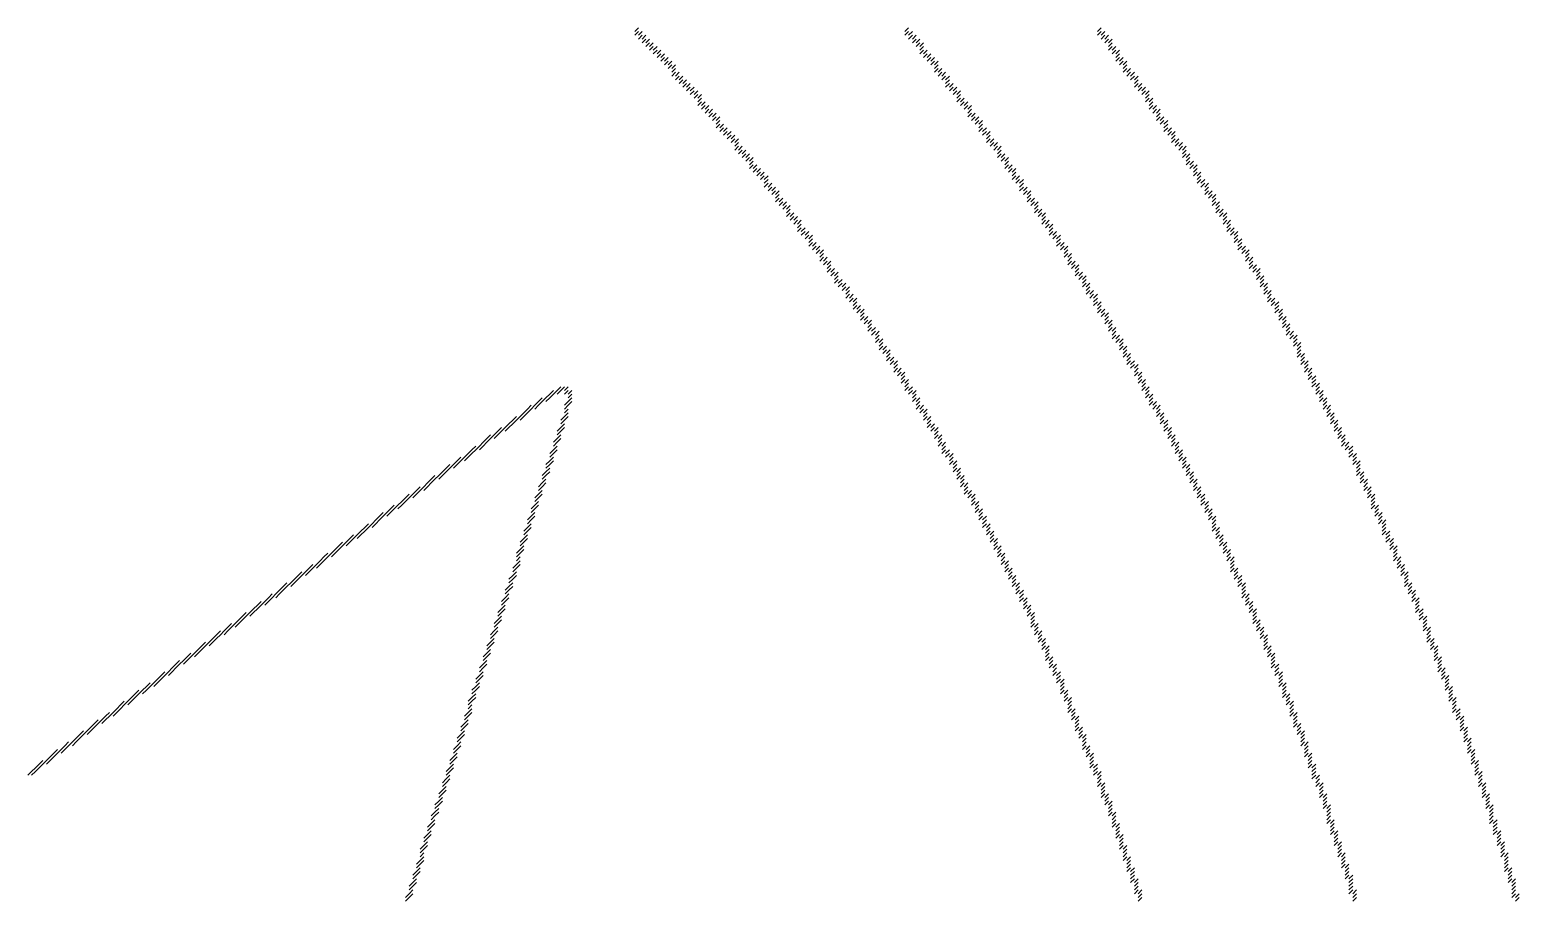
# Model space of a CAD drawing. Header units: metres. Extents: x 2 to 904, y 2 to 1040.
# Drawn here: x 466.5 to 869, y 557.5 to 792.5 of the extents above; entities that cross this region are included whole.
import ezdxf

# ---------------------------------------------------------------- set-up
doc = ezdxf.new("R2010")
doc.units = ezdxf.units.M

msp = doc.modelspace()

# ---------------------------------------------------------------- linework, layer by layer
for p, q in [((630, 792), (631, 793)), ((703, 792), (704, 793)), ((755, 792), (756, 793)), ((630, 791), (631, 792)), ((631, 791), (632, 792)), ((631, 790), (632, 791)), ((632, 790), (633, 791)), ((632, 789), (633, 790)), ((633, 789), (634, 790)), ((633, 788), (634, 789)), ((634, 788), (635, 789)), ((703, 791), (704, 792)), ((704, 791), (705, 792)), ((704, 790), (705, 791)), ((705, 790), (706, 791)), ((705, 789), (706, 790)), ((706, 789), (707, 790)), ((706, 788), (707, 789)), ((707, 788), (708, 789)), ((755, 791), (756, 792)), ((756, 791), (757, 792)), ((756, 790), (757, 791)), ((757, 790), (758, 791)), ((757, 789), (758, 790)), ((758, 789), (759, 790)), ((758, 788), (759, 789)), ((634, 787), (635, 788)), ((635, 787), (636, 788)), ((635, 786), (636, 787)), ((636, 786), (637, 787)), ((636, 785), (637, 786)), ((637, 785), (638, 786)), ((637, 784), (638, 785)), ((638, 784), (639, 785)), ((707, 787), (708, 788)), ((707, 786), (708, 787)), ((708, 786), (709, 787)), ((708, 785), (709, 786)), ((709, 785), (710, 786)), ((709, 784), (710, 785)), ((710, 784), (711, 785)), ((758, 787), (759, 788)), ((759, 787), (760, 788)), ((759, 786), (760, 787)), ((760, 786), (761, 787)), ((760, 785), (761, 786)), ((760, 784), (761, 785)), ((761, 784), (762, 785)), ((638, 783), (639, 784)), ((639, 783), (640, 784)), ((639, 782), (640, 783)), ((640, 782), (641, 783)), ((640, 781), (641, 782)), ((640, 780), (641, 781)), ((641, 780), (642, 781)), ((710, 783), (711, 784)), ((711, 783), (712, 784)), ((711, 782), (712, 783)), ((711, 781), (712, 782)), ((712, 781), (713, 782)), ((712, 780), (713, 781)), ((713, 780), (714, 781)), ((761, 783), (762, 784)), ((762, 783), (763, 784)), ((762, 782), (763, 783)), ((762, 781), (763, 782)), ((763, 781), (764, 782)), ((763, 780), (764, 781)), ((764, 780), (765, 781)), ((641, 779), (642, 780)), ((642, 779), (643, 780)), ((642, 778), (643, 779)), ((643, 778), (644, 779)), ((643, 777), (644, 778)), ((644, 777), (645, 778)), ((644, 776), (645, 777)), ((645, 776), (646, 777)), ((713, 779), (714, 780)), ((714, 779), (715, 780)), ((714, 778), (715, 779)), ((714, 777), (715, 778)), ((715, 777), (716, 778)), ((715, 776), (716, 777)), ((716, 776), (717, 777)), ((764, 779), (765, 780)), ((765, 779), (766, 780)), ((765, 778), (766, 779)), ((765, 777), (766, 778)), ((766, 777), (767, 778)), ((766, 776), (767, 777)), ((767, 776), (768, 777)), ((645, 775), (646, 776)), ((646, 775), (647, 776)), ((646, 774), (647, 775)), ((647, 774), (648, 775)), ((647, 773), (648, 774)), ((647, 772), (648, 773)), ((648, 772), (649, 773)), ((716, 775), (717, 776)), ((717, 775), (718, 776)), ((717, 774), (718, 775)), ((717, 773), (718, 774)), ((718, 773), (719, 774)), ((718, 772), (719, 773)), ((719, 772), (720, 773)), ((767, 775), (768, 776)), ((768, 775), (769, 776)), ((768, 774), (769, 775)), ((768, 773), (769, 774)), ((769, 773), (770, 774)), ((769, 772), (770, 773)), ((648, 771), (649, 772)), ((649, 771), (650, 772)), ((649, 770), (650, 771)), ((650, 770), (651, 771)), ((650, 769), (651, 770)), ((651, 769), (652, 770)), ((651, 768), (652, 769)), ((652, 768), (653, 769)), ((719, 771), (720, 772)), ((720, 771), (721, 772)), ((720, 770), (721, 771)), ((720, 769), (721, 770)), ((721, 769), (722, 770)), ((721, 768), (722, 769)), ((722, 768), (723, 769)), ((769, 771), (770, 772)), ((770, 771), (771, 772)), ((770, 770), (771, 771)), ((771, 770), (772, 771)), ((771, 769), (772, 770)), ((771, 768), (772, 769)), ((772, 768), (773, 769)), ((652, 767), (653, 768)), ((652, 766), (653, 767)), ((653, 766), (654, 767)), ((653, 765), (654, 766)), ((654, 765), (655, 766)), ((654, 764), (655, 765)), ((655, 764), (656, 765)), ((722, 767), (723, 768)), ((723, 767), (724, 768)), ((723, 766), (724, 767)), ((723, 765), (724, 766)), ((724, 765), (725, 766)), ((724, 764), (725, 765)), ((725, 764), (726, 765)), ((772, 767), (773, 768)), ((773, 767), (774, 768)), ((773, 766), (774, 767)), ((773, 765), (774, 766)), ((774, 765), (775, 766)), ((774, 764), (775, 765)), ((775, 764), (776, 765)), ((655, 763), (656, 764)), ((656, 763), (657, 764)), ((656, 762), (657, 763)), ((657, 762), (658, 763)), ((657, 761), (658, 762)), ((657, 760), (658, 761)), ((658, 760), (659, 761)), ((725, 763), (726, 764)), ((725, 762), (726, 763)), ((726, 762), (727, 763)), ((726, 761), (727, 762)), ((727, 761), (728, 762)), ((727, 760), (728, 761)), ((728, 760), (729, 761)), ((775, 763), (776, 764)), ((775, 762), (776, 763)), ((776, 762), (777, 763)), ((776, 761), (777, 762)), ((777, 761), (778, 762)), ((777, 760), (778, 761)), ((778, 760), (779, 761)), ((658, 759), (659, 760)), ((659, 759), (660, 760)), ((659, 758), (660, 759)), ((660, 758), (661, 759)), ((660, 757), (661, 758)), ((661, 757), (662, 758)), ((661, 756), (662, 757)), ((728, 759), (729, 760)), ((728, 758), (729, 759)), ((729, 758), (730, 759)), ((729, 757), (730, 758)), ((730, 757), (731, 758)), ((730, 756), (731, 757)), ((778, 759), (779, 760)), ((778, 758), (779, 759)), ((779, 758), (780, 759)), ((779, 757), (780, 758)), ((779, 756), (780, 757)), ((780, 756), (781, 757)), ((661, 755), (662, 756)), ((662, 755), (663, 756)), ((662, 754), (663, 755)), ((663, 754), (664, 755)), ((663, 753), (664, 754)), ((664, 753), (665, 754)), ((664, 752), (665, 753)), ((665, 752), (666, 753)), ((730, 755), (731, 756)), ((731, 755), (732, 756)), ((731, 754), (732, 755)), ((732, 754), (733, 755)), ((732, 753), (733, 754)), ((732, 752), (733, 753)), ((733, 752), (734, 753)), ((780, 755), (781, 756)), ((781, 755), (782, 756)), ((781, 754), (782, 755)), ((781, 753), (782, 754)), ((782, 753), (783, 754)), ((782, 752), (783, 753)), ((665, 751), (666, 752)), ((665, 750), (666, 751)), ((666, 750), (667, 751)), ((666, 749), (667, 750)), ((667, 749), (668, 750)), ((667, 748), (668, 749)), ((668, 748), (669, 749)), ((733, 751), (734, 752)), ((734, 751), (735, 752)), ((734, 750), (735, 751)), ((734, 749), (735, 750)), ((735, 749), (736, 750)), ((735, 748), (736, 749)), ((736, 748), (737, 749)), ((782, 751), (783, 752)), ((783, 751), (784, 752)), ((783, 750), (784, 751)), ((784, 750), (785, 751)), ((784, 749), (785, 750)), ((784, 748), (785, 749)), ((785, 748), (786, 749)), ((668, 747), (669, 748)), ((668, 746), (669, 747)), ((669, 746), (670, 747)), ((669, 745), (670, 746)), ((670, 745), (671, 746)), ((670, 744), (671, 745)), ((671, 744), (672, 745)), ((736, 747), (737, 748)), ((736, 746), (737, 747)), ((737, 746), (738, 747)), ((737, 745), (738, 746)), ((738, 745), (739, 746)), ((738, 744), (739, 745)), ((785, 747), (786, 748)), ((786, 747), (787, 748)), ((786, 746), (787, 747)), ((786, 745), (787, 746)), ((787, 745), (788, 746)), ((787, 744), (788, 745)), ((671, 743), (672, 744)), ((671, 742), (672, 743)), ((672, 742), (673, 743)), ((672, 741), (673, 742)), ((673, 741), (674, 742)), ((673, 740), (674, 741)), ((674, 740), (675, 741)), ((738, 743), (739, 744)), ((739, 743), (740, 744)), ((739, 742), (740, 743)), ((740, 742), (741, 743)), ((740, 741), (741, 742)), ((740, 740), (741, 741)), ((741, 740), (742, 741)), ((787, 743), (788, 744)), ((788, 743), (789, 744)), ((788, 742), (789, 743)), ((789, 742), (790, 743)), ((789, 741), (790, 742)), ((789, 740), (790, 741)), ((790, 740), (791, 741)), ((674, 739), (675, 740)), ((674, 738), (675, 739)), ((675, 738), (676, 739)), ((675, 737), (676, 738)), ((676, 737), (677, 738)), ((676, 736), (677, 737)), ((677, 736), (678, 737)), ((741, 739), (742, 740)), ((742, 739), (743, 740)), ((742, 738), (743, 739)), ((742, 737), (743, 738)), ((743, 737), (744, 738)), ((743, 736), (744, 737)), ((744, 736), (745, 737)), ((790, 739), (791, 740)), ((790, 738), (791, 739)), ((791, 738), (792, 739)), ((791, 737), (792, 738)), ((792, 737), (793, 738)), ((792, 736), (793, 737)), ((677, 735), (678, 736)), ((677, 734), (678, 735)), ((678, 734), (679, 735)), ((678, 733), (679, 734)), ((679, 733), (680, 734)), ((679, 732), (680, 733)), ((680, 732), (681, 733)), ((744, 735), (745, 736)), ((744, 734), (745, 735)), ((745, 734), (746, 735)), ((745, 733), (746, 734)), ((746, 733), (747, 734)), ((746, 732), (747, 733)), ((792, 735), (793, 736)), ((793, 735), (794, 736)), ((793, 734), (794, 735)), ((793, 733), (794, 734)), ((794, 733), (795, 734)), ((794, 732), (795, 733)), ((795, 732), (796, 733)), ((680, 731), (681, 732)), ((680, 730), (681, 731)), ((681, 730), (682, 731)), ((681, 729), (682, 730)), ((682, 729), (683, 730)), ((682, 728), (683, 729)), ((746, 731), (747, 732)), ((747, 731), (748, 732)), ((747, 730), (748, 731)), ((747, 729), (748, 730)), ((748, 729), (749, 730)), ((748, 728), (749, 729)), ((749, 728), (750, 729)), ((795, 731), (796, 732)), ((795, 730), (796, 731)), ((796, 730), (797, 731)), ((796, 729), (797, 730)), ((796, 728), (797, 729)), ((797, 728), (798, 729)), ((682, 727), (683, 728)), ((683, 727), (684, 728)), ((683, 726), (684, 727)), ((684, 726), (685, 727)), ((684, 725), (685, 726)), ((684, 724), (685, 725)), ((685, 724), (686, 725)), ((749, 727), (750, 728)), ((749, 726), (750, 727)), ((750, 726), (751, 727)), ((750, 725), (751, 726)), ((751, 725), (752, 726)), ((751, 724), (752, 725)), ((797, 727), (798, 728)), ((798, 727), (799, 728)), ((798, 726), (799, 727)), ((798, 725), (799, 726)), ((799, 725), (800, 726)), ((799, 724), (800, 725)), ((685, 723), (686, 724)), ((686, 723), (687, 724)), ((686, 722), (687, 723)), ((687, 722), (688, 723)), ((687, 721), (688, 722)), ((687, 720), (688, 721)), ((688, 720), (689, 721)), ((751, 723), (752, 724)), ((752, 723), (753, 724)), ((752, 722), (753, 723)), ((752, 721), (753, 722)), ((753, 721), (754, 722)), ((753, 720), (754, 721)), ((754, 720), (755, 721)), ((799, 723), (800, 724)), ((800, 723), (801, 724)), ((800, 722), (801, 723)), ((800, 721), (801, 722)), ((801, 721), (802, 722)), ((801, 720), (802, 721)), ((688, 719), (689, 720)), ((689, 719), (690, 720)), ((689, 718), (690, 719)), ((689, 717), (690, 718)), ((690, 717), (691, 718)), ((690, 716), (691, 717)), ((691, 716), (692, 717)), ((754, 719), (755, 720)), ((754, 718), (755, 719)), ((755, 718), (756, 719)), ((755, 717), (756, 718)), ((755, 716), (756, 717)), ((756, 716), (757, 717)), ((801, 719), (802, 720)), ((802, 719), (803, 720)), ((802, 718), (803, 719)), ((803, 718), (804, 719)), ((803, 717), (804, 718)), ((803, 716), (804, 717)), ((804, 716), (805, 717)), ((691, 715), (692, 716)), ((691, 714), (692, 715)), ((692, 714), (693, 715)), ((692, 713), (693, 714)), ((693, 713), (694, 714)), ((693, 712), (694, 713)), ((756, 715), (757, 716)), ((757, 715), (758, 716)), ((757, 714), (758, 715)), ((757, 713), (758, 714)), ((758, 713), (759, 714)), ((758, 712), (759, 713)), ((804, 715), (805, 716)), ((804, 714), (805, 715)), ((805, 714), (806, 715)), ((805, 713), (806, 714)), ((805, 712), (806, 713)), ((806, 712), (807, 713)), ((693, 711), (694, 712)), ((694, 711), (695, 712)), ((694, 710), (695, 711)), ((695, 710), (696, 711)), ((695, 709), (696, 710)), ((695, 708), (696, 709)), ((696, 708), (697, 709)), ((758, 711), (759, 712)), ((759, 711), (760, 712)), ((759, 710), (760, 711)), ((759, 709), (760, 710)), ((760, 709), (761, 710)), ((760, 708), (761, 709)), ((761, 708), (762, 709)), ((806, 711), (807, 712)), ((806, 710), (807, 711)), ((807, 710), (808, 711)), ((807, 709), (808, 710)), ((808, 709), (809, 710)), ((808, 708), (809, 709)), ((696, 707), (697, 708)), ((696, 706), (697, 707)), ((697, 706), (698, 707)), ((697, 705), (698, 706)), ((698, 705), (699, 706)), ((698, 704), (699, 705)), ((761, 707), (762, 708)), ((761, 706), (762, 707)), ((762, 706), (763, 707)), ((762, 705), (763, 706)), ((762, 704), (763, 705)), ((763, 704), (764, 705)), ((808, 707), (809, 708)), ((809, 707), (810, 708)), ((809, 706), (810, 707)), ((809, 705), (810, 706)), ((809, 704), (810, 705)), ((810, 704), (811, 705)), ((698, 703), (699, 704)), ((699, 703), (700, 704)), ((699, 702), (700, 703)), ((700, 702), (701, 703)), ((700, 701), (701, 702)), ((700, 700), (701, 701)), ((701, 700), (702, 701)), ((763, 703), (764, 704)), ((763, 702), (764, 703)), ((764, 702), (765, 703)), ((764, 701), (765, 702)), ((765, 701), (766, 702)), ((765, 700), (766, 701)), ((810, 703), (811, 704)), ((810, 702), (811, 703)), ((811, 702), (812, 703)), ((811, 701), (812, 702)), ((811, 700), (812, 701)), ((812, 700), (813, 701)), ((701, 699), (702, 700)), ((702, 699), (703, 700)), ((702, 698), (703, 699)), ((702, 697), (703, 698)), ((703, 697), (704, 698)), ((703, 696), (704, 697)), ((765, 699), (766, 700)), ((766, 699), (767, 700)), ((766, 698), (767, 699)), ((766, 697), (767, 698)), ((767, 697), (768, 698)), ((767, 696), (768, 697)), ((812, 699), (813, 700)), ((812, 698), (813, 699)), ((813, 698), (814, 699)), ((813, 697), (814, 698)), ((813, 696), (814, 697)), ((814, 696), (815, 697)), ((604, 692), (605, 693)), ((605, 692), (606, 693)), ((606, 693), (607, 694)), ((606, 692), (607, 693)), ((607, 694), (608, 695)), ((607, 693), (608, 694)), ((608, 694), (609, 695)), ((609, 695), (610, 696)), ((609, 694), (610, 695)), ((610, 695), (611, 696)), ((611, 695), (612, 696)), ((611, 694), (612, 695)), ((612, 694), (613, 695)), ((612, 693), (613, 694)), ((612, 692), (613, 693)), ((703, 695), (704, 696)), ((704, 695), (705, 696)), ((704, 694), (705, 695)), ((705, 694), (706, 695)), ((705, 693), (706, 694)), ((705, 692), (706, 693)), ((706, 692), (707, 693)), ((767, 695), (768, 696)), ((768, 695), (769, 696)), ((768, 694), (769, 695)), ((768, 693), (769, 694)), ((769, 693), (770, 694)), ((769, 692), (770, 693)), ((814, 695), (815, 696)), ((814, 694), (815, 695)), ((815, 694), (816, 695)), ((815, 693), (816, 694)), ((815, 692), (816, 693)), ((816, 692), (817, 693)), ((599, 688), (600, 689)), ((600, 689), (601, 690)), ((600, 688), (601, 689)), ((601, 690), (602, 691)), ((601, 689), (602, 690)), ((602, 690), (603, 691)), ((603, 691), (604, 692)), ((603, 690), (604, 691)), ((604, 691), (605, 692)), ((611, 691), (612, 692)), ((611, 690), (612, 691)), ((611, 689), (612, 690)), ((611, 688), (612, 689)), ((612, 691), (613, 692)), ((706, 691), (707, 692)), ((706, 690), (707, 691)), ((707, 690), (708, 691)), ((707, 689), (708, 690)), ((708, 689), (709, 690)), ((708, 688), (709, 689)), ((769, 691), (770, 692)), ((770, 691), (771, 692)), ((770, 690), (771, 691)), ((771, 690), (772, 691)), ((771, 689), (772, 690)), ((771, 688), (772, 689)), ((772, 688), (773, 689)), ((816, 691), (817, 692)), ((816, 690), (817, 691)), ((817, 690), (818, 691)), ((817, 689), (818, 690)), ((817, 688), (818, 689)), ((818, 688), (819, 689)), ((593, 684), (594, 685)), ((594, 684), (595, 685)), ((595, 685), (596, 686)), ((595, 684), (596, 685)), ((596, 686), (597, 687)), ((596, 685), (597, 686)), ((597, 687), (598, 688)), ((597, 686), (598, 687)), ((598, 687), (599, 688)), ((599, 687), (600, 688)), ((609, 684), (610, 685)), ((610, 687), (611, 688)), ((610, 686), (611, 687)), ((610, 685), (611, 686)), ((610, 684), (611, 685)), ((611, 687), (612, 688)), ((708, 687), (709, 688)), ((709, 687), (710, 688)), ((709, 686), (710, 687)), ((709, 685), (710, 686)), ((710, 685), (711, 686)), ((710, 684), (711, 685)), ((711, 684), (712, 685)), ((772, 687), (773, 688)), ((772, 686), (773, 687)), ((773, 686), (774, 687)), ((773, 685), (774, 686)), ((773, 684), (774, 685)), ((774, 684), (775, 685)), ((818, 687), (819, 688)), ((818, 686), (819, 687)), ((819, 686), (820, 687)), ((819, 685), (820, 686)), ((819, 684), (820, 685)), ((820, 684), (821, 685)), ((588, 680), (589, 681)), ((589, 681), (590, 682)), ((589, 680), (590, 681)), ((590, 682), (591, 683)), ((590, 681), (591, 682)), ((591, 682), (592, 683)), ((592, 683), (593, 684)), ((592, 682), (593, 683)), ((593, 683), (594, 684)), ((608, 681), (609, 682)), ((608, 680), (609, 681)), ((609, 683), (610, 684)), ((609, 682), (610, 683)), ((609, 681), (610, 682)), ((711, 683), (712, 684)), ((711, 682), (712, 683)), ((712, 682), (713, 683)), ((712, 681), (713, 682)), ((712, 680), (713, 681)), ((713, 680), (714, 681)), ((774, 683), (775, 684)), ((774, 682), (775, 683)), ((775, 682), (776, 683)), ((775, 681), (776, 682)), ((775, 680), (776, 681)), ((776, 680), (777, 681)), ((820, 683), (821, 684)), ((820, 682), (821, 683)), ((821, 682), (822, 683)), ((821, 681), (822, 682)), ((821, 680), (822, 681)), ((822, 680), (823, 681)), ((582, 676), (583, 677)), ((583, 676), (584, 677)), ((584, 677), (585, 678)), ((584, 676), (585, 677)), ((585, 678), (586, 679)), ((585, 677), (586, 678)), ((586, 679), (587, 680)), ((586, 678), (587, 679)), ((587, 679), (588, 680)), ((588, 679), (589, 680)), ((607, 678), (608, 679)), ((607, 677), (608, 678)), ((607, 676), (608, 677)), ((608, 679), (609, 680)), ((608, 678), (609, 679)), ((713, 679), (714, 680)), ((713, 678), (714, 679)), ((714, 678), (715, 679)), ((714, 677), (715, 678)), ((715, 677), (716, 678)), ((715, 676), (716, 677)), ((776, 679), (777, 680)), ((776, 678), (777, 679)), ((777, 678), (778, 679)), ((777, 677), (778, 678)), ((777, 676), (778, 677)), ((778, 676), (779, 677)), ((822, 679), (823, 680)), ((823, 679), (824, 680)), ((823, 678), (824, 679)), ((823, 677), (824, 678)), ((824, 677), (825, 678)), ((824, 676), (825, 677)), ((577, 672), (578, 673)), ((578, 673), (579, 674)), ((578, 672), (579, 673)), ((579, 674), (580, 675)), ((579, 673), (580, 674)), ((580, 674), (581, 675)), ((581, 675), (582, 676)), ((581, 674), (582, 675)), ((582, 675), (583, 676)), ((605, 672), (606, 673)), ((606, 675), (607, 676)), ((606, 674), (607, 675)), ((606, 673), (607, 674)), ((606, 672), (607, 673)), ((607, 675), (608, 676)), ((715, 675), (716, 676)), ((716, 675), (717, 676)), ((716, 674), (717, 675)), ((716, 673), (717, 674)), ((717, 673), (718, 674)), ((717, 672), (718, 673)), ((778, 675), (779, 676)), ((778, 674), (779, 675)), ((779, 674), (780, 675)), ((779, 673), (780, 674)), ((779, 672), (780, 673)), ((780, 672), (781, 673)), ((824, 675), (825, 676)), ((825, 675), (826, 676)), ((825, 674), (826, 675)), ((825, 673), (826, 674)), ((825, 672), (826, 673)), ((826, 672), (827, 673)), ((571, 668), (572, 669)), ((572, 668), (573, 669)), ((573, 669), (574, 670)), ((573, 668), (574, 669)), ((574, 670), (575, 671)), ((574, 669), (575, 670)), ((575, 671), (576, 672)), ((575, 670), (576, 671)), ((576, 671), (577, 672)), ((577, 671), (578, 672)), ((604, 669), (605, 670)), ((604, 668), (605, 669)), ((605, 671), (606, 672)), ((605, 670), (606, 671)), ((605, 669), (606, 670)), ((717, 671), (718, 672)), ((718, 671), (719, 672)), ((718, 670), (719, 671)), ((718, 669), (719, 670)), ((719, 669), (720, 670)), ((719, 668), (720, 669)), ((780, 671), (781, 672)), ((780, 670), (781, 671)), ((781, 670), (782, 671)), ((781, 669), (782, 670)), ((781, 668), (782, 669)), ((782, 668), (783, 669)), ((826, 671), (827, 672)), ((826, 670), (827, 671)), ((827, 670), (828, 671)), ((827, 669), (828, 670)), ((827, 668), (828, 669)), ((828, 668), (829, 669)), ((566, 664), (567, 665)), ((567, 665), (568, 666)), ((567, 664), (568, 665)), ((568, 666), (569, 667)), ((568, 665), (569, 666)), ((569, 666), (570, 667)), ((570, 667), (571, 668)), ((570, 666), (571, 667)), ((571, 667), (572, 668)), ((603, 666), (604, 667)), ((603, 665), (604, 666)), ((603, 664), (604, 665)), ((604, 667), (605, 668)), ((604, 666), (605, 667)), ((719, 667), (720, 668)), ((720, 667), (721, 668)), ((720, 666), (721, 667)), ((721, 666), (722, 667)), ((721, 665), (722, 666)), ((721, 664), (722, 665)), ((722, 664), (723, 665)), ((782, 667), (783, 668)), ((782, 666), (783, 667)), ((783, 666), (784, 667)), ((783, 665), (784, 666)), ((783, 664), (784, 665)), ((784, 664), (785, 665)), ((828, 667), (829, 668)), ((828, 666), (829, 667)), ((829, 666), (830, 667)), ((829, 665), (830, 666)), ((829, 664), (830, 665)), ((560, 660), (561, 661)), ((561, 661), (562, 662)), ((561, 660), (562, 661)), ((562, 661), (563, 662)), ((563, 662), (564, 663)), ((563, 661), (564, 662)), ((564, 663), (565, 664)), ((564, 662), (565, 663)), ((565, 663), (566, 664)), ((566, 663), (567, 664)), ((601, 660), (602, 661)), ((602, 663), (603, 664)), ((602, 662), (603, 663)), ((602, 661), (603, 662)), ((602, 660), (603, 661)), ((603, 663), (604, 664)), ((722, 663), (723, 664)), ((722, 662), (723, 663)), ((723, 662), (724, 663)), ((723, 661), (724, 662)), ((723, 660), (724, 661)), ((724, 660), (725, 661)), ((784, 663), (785, 664)), ((784, 662), (785, 663)), ((785, 662), (786, 663)), ((785, 661), (786, 662)), ((785, 660), (786, 661)), ((786, 660), (787, 661)), ((829, 663), (830, 664)), ((830, 663), (831, 664)), ((830, 662), (831, 663)), ((830, 661), (831, 662)), ((831, 661), (832, 662)), ((831, 660), (832, 661)), ((555, 656), (556, 657)), ((556, 657), (557, 658)), ((556, 656), (557, 657)), ((557, 658), (558, 659)), ((557, 657), (558, 658)), ((558, 658), (559, 659)), ((559, 659), (560, 660)), ((559, 658), (560, 659)), ((560, 659), (561, 660)), ((600, 657), (601, 658)), ((600, 656), (601, 657)), ((601, 659), (602, 660)), ((601, 658), (602, 659)), ((601, 657), (602, 658)), ((724, 659), (725, 660)), ((724, 658), (725, 659)), ((725, 658), (726, 659)), ((725, 657), (726, 658)), ((725, 656), (726, 657)), ((726, 656), (727, 657)), ((786, 659), (787, 660)), ((786, 658), (787, 659)), ((786, 657), (787, 658)), ((787, 657), (788, 658)), ((787, 656), (788, 657)), ((831, 659), (832, 660)), ((832, 659), (833, 660)), ((832, 658), (833, 659)), ((832, 657), (833, 658)), ((832, 656), (833, 657)), ((833, 656), (834, 657)), ((549, 652), (550, 653)), ((550, 653), (551, 654)), ((550, 652), (551, 653)), ((551, 653), (552, 654)), ((552, 654), (553, 655)), ((552, 653), (553, 654)), ((553, 655), (554, 656)), ((553, 654), (554, 655)), ((554, 655), (555, 656)), ((555, 655), (556, 656)), ((599, 654), (600, 655)), ((599, 653), (600, 654)), ((599, 652), (600, 653)), ((600, 655), (601, 656)), ((600, 654), (601, 655)), ((726, 655), (727, 656)), ((726, 654), (727, 655)), ((727, 654), (728, 655)), ((727, 653), (728, 654)), ((727, 652), (728, 653)), ((728, 652), (729, 653)), ((787, 655), (788, 656)), ((788, 655), (789, 656)), ((788, 654), (789, 655)), ((788, 653), (789, 654)), ((789, 653), (790, 654)), ((789, 652), (790, 653)), ((833, 655), (834, 656)), ((833, 654), (834, 655)), ((834, 654), (835, 655)), ((834, 653), (835, 654)), ((834, 652), (835, 653)), ((835, 652), (836, 653)), ((544, 648), (545, 649)), ((545, 649), (546, 650)), ((545, 648), (546, 649)), ((546, 650), (547, 651)), ((546, 649), (547, 650)), ((547, 650), (548, 651)), ((548, 651), (549, 652)), ((548, 650), (549, 651)), ((549, 651), (550, 652)), ((598, 651), (599, 652)), ((598, 650), (599, 651)), ((598, 649), (599, 650)), ((598, 648), (599, 649)), ((599, 651), (600, 652)), ((728, 651), (729, 652)), ((728, 650), (729, 651)), ((729, 650), (730, 651)), ((729, 649), (730, 650)), ((729, 648), (730, 649)), ((730, 648), (731, 649)), ((789, 651), (790, 652)), ((790, 651), (791, 652)), ((790, 650), (791, 651)), ((790, 649), (791, 650)), ((791, 649), (792, 650)), ((791, 648), (792, 649)), ((835, 651), (836, 652)), ((835, 650), (836, 651)), ((835, 649), (836, 650)), ((836, 649), (837, 650)), ((836, 648), (837, 649)), ((537, 643), (538, 644)), ((538, 644), (539, 645)), ((538, 643), (539, 644)), ((539, 645), (540, 646)), ((539, 644), (540, 645)), ((540, 645), (541, 646)), ((541, 646), (542, 647)), ((541, 645), (542, 646)), ((542, 647), (543, 648)), ((542, 646), (543, 647)), ((543, 647), (544, 648)), ((544, 647), (545, 648)), ((596, 644), (597, 645)), ((596, 643), (597, 644)), ((597, 647), (598, 648)), ((597, 646), (598, 647)), ((597, 645), (598, 646)), ((597, 644), (598, 645)), ((598, 647), (599, 648)), ((730, 647), (731, 648)), ((730, 646), (731, 647)), ((731, 646), (732, 647)), ((731, 645), (732, 646)), ((731, 644), (732, 645)), ((732, 644), (733, 645)), ((732, 643), (733, 644)), ((791, 647), (792, 648)), ((791, 646), (792, 647)), ((792, 646), (793, 647)), ((792, 645), (793, 646)), ((792, 644), (793, 645)), ((793, 644), (794, 645)), ((793, 643), (794, 644)), ((836, 647), (837, 648)), ((837, 647), (838, 648)), ((837, 646), (838, 647)), ((837, 645), (838, 646)), ((838, 645), (839, 646)), ((838, 644), (839, 645)), ((838, 643), (839, 644)), ((531, 639), (532, 640)), ((532, 639), (533, 640)), ((533, 640), (534, 641)), ((533, 639), (534, 640)), ((534, 641), (535, 642)), ((534, 640), (535, 641)), ((535, 642), (536, 643)), ((535, 641), (536, 642)), ((536, 642), (537, 643)), ((537, 642), (538, 643)), ((595, 641), (596, 642)), ((595, 640), (596, 641)), ((595, 639), (596, 640)), ((596, 642), (597, 643)), ((596, 641), (597, 642)), ((732, 642), (733, 643)), ((733, 642), (734, 643)), ((733, 641), (734, 642)), ((733, 640), (734, 641)), ((734, 640), (735, 641)), ((734, 639), (735, 640)), ((793, 642), (794, 643)), ((794, 642), (795, 643)), ((794, 641), (795, 642)), ((794, 640), (795, 641)), ((794, 639), (795, 640)), ((795, 639), (796, 640)), ((838, 642), (839, 643)), ((839, 642), (840, 643)), ((839, 641), (840, 642)), ((839, 640), (840, 641)), ((840, 640), (841, 641)), ((840, 639), (841, 640)), ((526, 635), (527, 636)), ((527, 636), (528, 637)), ((527, 635), (528, 636)), ((528, 637), (529, 638)), ((528, 636), (529, 637)), ((529, 637), (530, 638)), ((530, 638), (531, 639)), ((530, 637), (531, 638)), ((531, 638), (532, 639)), ((593, 635), (594, 636)), ((594, 638), (595, 639)), ((594, 637), (595, 638)), ((594, 636), (595, 637)), ((594, 635), (595, 636)), ((595, 638), (596, 639)), ((734, 638), (735, 639)), ((735, 638), (736, 639)), ((735, 637), (736, 638)), ((735, 636), (736, 637)), ((736, 636), (737, 637)), ((736, 635), (737, 636)), ((795, 638), (796, 639)), ((795, 637), (796, 638)), ((796, 637), (797, 638)), ((796, 636), (797, 637)), ((796, 635), (797, 636)), ((797, 635), (798, 636)), ((840, 638), (841, 639)), ((841, 638), (842, 639)), ((841, 637), (842, 638)), ((841, 636), (842, 637)), ((841, 635), (842, 636)), ((842, 635), (843, 636)), ((520, 631), (521, 632)), ((521, 631), (522, 632)), ((522, 632), (523, 633)), ((522, 631), (523, 632)), ((523, 633), (524, 634)), ((523, 632), (524, 633)), ((524, 634), (525, 635)), ((524, 633), (525, 634)), ((525, 634), (526, 635)), ((526, 634), (527, 635)), ((592, 632), (593, 633)), ((592, 631), (593, 632)), ((593, 634), (594, 635)), ((593, 633), (594, 634)), ((593, 632), (594, 633)), ((736, 634), (737, 635)), ((737, 634), (738, 635)), ((737, 633), (738, 634)), ((737, 632), (738, 633)), ((737, 631), (738, 632)), ((738, 631), (739, 632)), ((797, 634), (798, 635)), ((797, 633), (798, 634)), ((797, 632), (798, 633)), ((798, 632), (799, 633)), ((798, 631), (799, 632)), ((842, 634), (843, 635)), ((842, 633), (843, 634)), ((843, 633), (844, 634)), ((843, 632), (844, 633)), ((843, 631), (844, 632)), ((515, 627), (516, 628)), ((516, 628), (517, 629)), ((516, 627), (517, 628)), ((517, 629), (518, 630)), ((517, 628), (518, 629)), ((518, 629), (519, 630)), ((519, 630), (520, 631)), ((519, 629), (520, 630)), ((520, 630), (521, 631)), ((591, 629), (592, 630)), ((591, 628), (592, 629)), ((591, 627), (592, 628)), ((592, 630), (593, 631)), ((592, 629), (593, 630)), ((738, 630), (739, 631)), ((738, 629), (739, 630)), ((739, 629), (740, 630)), ((739, 628), (740, 629)), ((739, 627), (740, 628)), ((740, 627), (741, 628)), ((798, 630), (799, 631)), ((799, 630), (800, 631)), ((799, 629), (800, 630)), ((799, 628), (800, 629)), ((800, 628), (801, 629)), ((800, 627), (801, 628)), ((843, 630), (844, 631)), ((844, 630), (845, 631)), ((844, 629), (845, 630)), ((844, 628), (845, 629)), ((844, 627), (845, 628)), ((845, 627), (846, 628)), ((509, 623), (510, 624)), ((510, 623), (511, 624)), ((511, 624), (512, 625)), ((511, 623), (512, 624)), ((512, 625), (513, 626)), ((512, 624), (513, 625)), ((513, 626), (514, 627)), ((513, 625), (514, 626)), ((514, 626), (515, 627)), ((515, 626), (516, 627)), ((589, 623), (590, 624)), ((590, 626), (591, 627)), ((590, 625), (591, 626)), ((590, 624), (591, 625)), ((590, 623), (591, 624)), ((591, 626), (592, 627)), ((740, 626), (741, 627)), ((740, 625), (741, 626)), ((741, 625), (742, 626)), ((741, 624), (742, 625)), ((741, 623), (742, 624)), ((800, 626), (801, 627)), ((800, 625), (801, 626)), ((801, 625), (802, 626)), ((801, 624), (802, 625)), ((801, 623), (802, 624)), ((802, 623), (803, 624)), ((845, 626), (846, 627)), ((845, 625), (846, 626)), ((846, 625), (847, 626)), ((846, 624), (847, 625)), ((846, 623), (847, 624)), ((504, 619), (505, 620)), ((505, 620), (506, 621)), ((505, 619), (506, 620)), ((506, 621), (507, 622)), ((506, 620), (507, 621)), ((507, 621), (508, 622)), ((508, 622), (509, 623)), ((508, 621), (509, 622)), ((509, 622), (510, 623)), ((588, 620), (589, 621)), ((588, 619), (589, 620)), ((589, 622), (590, 623)), ((589, 621), (590, 622)), ((589, 620), (590, 621)), ((741, 622), (742, 623)), ((742, 622), (743, 623)), ((742, 621), (743, 622)), ((742, 620), (743, 621)), ((743, 620), (744, 621)), ((743, 619), (744, 620)), ((802, 622), (803, 623)), ((802, 621), (803, 622)), ((802, 620), (803, 621)), ((803, 620), (804, 621)), ((803, 619), (804, 620)), ((846, 622), (847, 623)), ((847, 622), (848, 623)), ((847, 621), (848, 622)), ((847, 620), (848, 621)), ((847, 619), (848, 620)), ((848, 619), (849, 620)), ((498, 615), (499, 616)), ((499, 615), (500, 616)), ((500, 616), (501, 617)), ((500, 615), (501, 616)), ((501, 617), (502, 618)), ((501, 616), (502, 617)), ((502, 618), (503, 619)), ((502, 617), (503, 618)), ((503, 618), (504, 619)), ((504, 618), (505, 619)), ((587, 617), (588, 618)), ((587, 616), (588, 617)), ((587, 615), (588, 616)), ((588, 618), (589, 619)), ((588, 617), (589, 618)), ((743, 618), (744, 619)), ((744, 618), (745, 619)), ((744, 617), (745, 618)), ((744, 616), (745, 617)), ((745, 616), (746, 617)), ((745, 615), (746, 616)), ((803, 618), (804, 619)), ((804, 618), (805, 619)), ((804, 617), (805, 618)), ((804, 616), (805, 617)), ((804, 615), (805, 616)), ((805, 615), (806, 616)), ((848, 618), (849, 619)), ((848, 617), (849, 618)), ((849, 617), (850, 618)), ((849, 616), (850, 617)), ((849, 615), (850, 616)), ((493, 611), (494, 612)), ((494, 612), (495, 613)), ((494, 611), (495, 612)), ((495, 613), (496, 614)), ((495, 612), (496, 613)), ((496, 613), (497, 614)), ((497, 614), (498, 615)), ((497, 613), (498, 614)), ((498, 614), (499, 615)), ((585, 611), (586, 612)), ((586, 614), (587, 615)), ((586, 613), (587, 614)), ((586, 612), (587, 613)), ((586, 611), (587, 612)), ((587, 614), (588, 615)), ((745, 614), (746, 615)), ((745, 613), (746, 614)), ((746, 613), (747, 614)), ((746, 612), (747, 613)), ((746, 611), (747, 612)), ((747, 611), (748, 612)), ((805, 614), (806, 615)), ((805, 613), (806, 614)), ((805, 612), (806, 613)), ((806, 612), (807, 613)), ((806, 611), (807, 612)), ((849, 614), (850, 615)), ((850, 614), (851, 615)), ((850, 613), (851, 614)), ((850, 612), (851, 613)), ((850, 611), (851, 612)), ((851, 611), (852, 612)), ((487, 607), (488, 608)), ((488, 607), (489, 608)), ((489, 608), (490, 609)), ((489, 607), (490, 608)), ((490, 609), (491, 610)), ((490, 608), (491, 609)), ((491, 610), (492, 611)), ((491, 609), (492, 610)), ((492, 610), (493, 611)), ((493, 610), (494, 611)), ((584, 607), (585, 608)), ((585, 610), (586, 611)), ((585, 609), (586, 610)), ((585, 608), (586, 609)), ((585, 607), (586, 608)), ((747, 610), (748, 611)), ((747, 609), (748, 610)), ((747, 608), (748, 609)), ((748, 608), (749, 609)), ((748, 607), (749, 608)), ((806, 610), (807, 611)), ((807, 610), (808, 611)), ((807, 609), (808, 610)), ((807, 608), (808, 609)), ((807, 607), (808, 608)), ((808, 607), (809, 608)), ((851, 610), (852, 611)), ((851, 609), (852, 610)), ((851, 608), (852, 609)), ((852, 608), (853, 609)), ((852, 607), (853, 608)), ((482, 603), (483, 604)), ((483, 604), (484, 605)), ((483, 603), (484, 604)), ((484, 605), (485, 606)), ((484, 604), (485, 605)), ((485, 605), (486, 606)), ((486, 606), (487, 607)), ((486, 605), (487, 606)), ((487, 606), (488, 607)), ((583, 604), (584, 605)), ((583, 603), (584, 604)), ((584, 606), (585, 607)), ((584, 605), (585, 606)), ((584, 604), (585, 605)), ((748, 606), (749, 607)), ((749, 606), (750, 607)), ((749, 605), (750, 606)), ((749, 604), (750, 605)), ((749, 603), (750, 604)), ((750, 603), (751, 604)), ((808, 606), (809, 607)), ((808, 605), (809, 606)), ((808, 604), (809, 605)), ((809, 604), (810, 605)), ((809, 603), (810, 604)), ((852, 606), (853, 607)), ((853, 606), (854, 607)), ((853, 605), (854, 606)), ((853, 604), (854, 605)), ((853, 603), (854, 604)), ((854, 603), (855, 604)), ((476, 599), (477, 600)), ((477, 599), (478, 600)), ((478, 600), (479, 601)), ((478, 599), (479, 600)), ((479, 601), (480, 602)), ((479, 600), (480, 601)), ((480, 602), (481, 603)), ((480, 601), (481, 602)), ((481, 602), (482, 603)), ((482, 602), (483, 603)), ((582, 601), (583, 602)), ((582, 600), (583, 601)), ((582, 599), (583, 600)), ((583, 602), (584, 603)), ((583, 601), (584, 602)), ((750, 602), (751, 603)), ((750, 601), (751, 602)), ((751, 601), (752, 602)), ((751, 600), (752, 601)), ((751, 599), (752, 600)), ((809, 602), (810, 603)), ((810, 602), (811, 603)), ((810, 601), (811, 602)), ((810, 600), (811, 601)), ((810, 599), (811, 600)), ((811, 599), (812, 600)), ((854, 602), (855, 603)), ((854, 601), (855, 602)), ((854, 600), (855, 601)), ((855, 600), (856, 601)), ((855, 599), (856, 600)), ((471, 595), (472, 596)), ((472, 596), (473, 597)), ((472, 595), (473, 596)), ((473, 597), (474, 598)), ((473, 596), (474, 597)), ((474, 597), (475, 598)), ((475, 598), (476, 599)), ((475, 597), (476, 598)), ((476, 598), (477, 599)), ((580, 595), (581, 596)), ((581, 598), (582, 599)), ((581, 597), (582, 598)), ((581, 596), (582, 597)), ((581, 595), (582, 596)), ((582, 598), (583, 599)), ((751, 598), (752, 599)), ((752, 598), (753, 599)), ((752, 597), (753, 598)), ((752, 596), (753, 597)), ((753, 596), (754, 597)), ((753, 595), (754, 596)), ((811, 598), (812, 599)), ((811, 597), (812, 598)), ((811, 596), (812, 597)), ((812, 596), (813, 597)), ((812, 595), (813, 596)), ((855, 598), (856, 599)), ((855, 597), (856, 598)), ((856, 597), (857, 598)), ((856, 596), (857, 597)), ((856, 595), (857, 596)), ((466, 591), (467, 592)), ((467, 592), (468, 593)), ((467, 591), (468, 592)), ((468, 593), (469, 594)), ((468, 592), (469, 593)), ((469, 594), (470, 595)), ((469, 593), (470, 594)), ((470, 594), (471, 595)), ((471, 594), (472, 595)), ((579, 592), (580, 593)), ((579, 591), (580, 592)), ((580, 594), (581, 595)), ((580, 593), (581, 594)), ((580, 592), (581, 593)), ((753, 594), (754, 595)), ((753, 593), (754, 594)), ((754, 593), (755, 594)), ((754, 592), (755, 593)), ((754, 591), (755, 592)), ((755, 591), (756, 592)), ((812, 594), (813, 595)), ((812, 593), (813, 594)), ((813, 593), (814, 594)), ((813, 592), (814, 593)), ((813, 591), (814, 592)), ((856, 594), (857, 595)), ((857, 594), (858, 595)), ((857, 593), (858, 594)), ((857, 592), (858, 593)), ((857, 591), (858, 592)), ((858, 591), (859, 592)), ((578, 589), (579, 590)), ((578, 588), (579, 589)), ((578, 587), (579, 588)), ((579, 590), (580, 591)), ((579, 589), (580, 590)), ((755, 590), (756, 591)), ((755, 589), (756, 590)), ((755, 588), (756, 589)), ((756, 588), (757, 589)), ((756, 587), (757, 588)), ((813, 590), (814, 591)), ((814, 590), (815, 591)), ((814, 589), (815, 590)), ((814, 588), (815, 589)), ((815, 588), (816, 589)), ((815, 587), (816, 588)), ((858, 590), (859, 591)), ((858, 589), (859, 590)), ((858, 588), (859, 589)), ((859, 588), (860, 589)), ((859, 587), (860, 588)), ((576, 583), (577, 584)), ((577, 586), (578, 587)), ((577, 585), (578, 586)), ((577, 584), (578, 585)), ((577, 583), (578, 584)), ((578, 586), (579, 587)), ((756, 586), (757, 587)), ((756, 585), (757, 586)), ((757, 585), (758, 586)), ((757, 584), (758, 585)), ((757, 583), (758, 584)), ((758, 583), (759, 584)), ((815, 586), (816, 587)), ((815, 585), (816, 586)), ((816, 585), (817, 586)), ((816, 584), (817, 585)), ((816, 583), (817, 584)), ((859, 586), (860, 587)), ((859, 585), (860, 586)), ((860, 585), (861, 586)), ((860, 584), (861, 585)), ((860, 583), (861, 584)), ((575, 580), (576, 581)), ((575, 579), (576, 580)), ((576, 582), (577, 583)), ((576, 581), (577, 582)), ((576, 580), (577, 581)), ((758, 582), (759, 583)), ((758, 581), (759, 582)), ((758, 580), (759, 581)), ((759, 580), (760, 581)), ((759, 579), (760, 580)), ((816, 582), (817, 583)), ((817, 582), (818, 583)), ((817, 581), (818, 582)), ((817, 580), (818, 581)), ((817, 579), (818, 580)), ((860, 582), (861, 583)), ((861, 582), (862, 583)), ((861, 581), (862, 582)), ((861, 580), (862, 581)), ((861, 579), (862, 580)), ((574, 577), (575, 578)), ((574, 576), (575, 577)), ((574, 575), (575, 576)), ((575, 578), (576, 579)), ((575, 577), (576, 578)), ((759, 578), (760, 579)), ((759, 577), (760, 578)), ((760, 577), (761, 578)), ((760, 576), (761, 577)), ((760, 575), (761, 576)), ((817, 578), (818, 579)), ((818, 578), (819, 579)), ((818, 577), (819, 578)), ((818, 576), (819, 577)), ((818, 575), (819, 576)), ((819, 575), (820, 576)), ((861, 578), (862, 579)), ((862, 578), (863, 579)), ((862, 577), (863, 578)), ((862, 576), (863, 577)), ((862, 575), (863, 576)), ((863, 575), (864, 576)), ((572, 571), (573, 572)), ((573, 574), (574, 575)), ((573, 573), (574, 574)), ((573, 572), (574, 573)), ((573, 571), (574, 572)), ((574, 574), (575, 575)), ((760, 574), (761, 575)), ((761, 574), (762, 575)), ((761, 573), (762, 574)), ((761, 572), (762, 573)), ((761, 571), (762, 572)), ((762, 571), (763, 572)), ((819, 574), (820, 575)), ((819, 573), (820, 574)), ((819, 572), (820, 573)), ((820, 572), (821, 573)), ((820, 571), (821, 572)), ((863, 574), (864, 575)), ((863, 573), (864, 574)), ((863, 572), (864, 573)), ((864, 572), (865, 573)), ((864, 571), (865, 572)), ((571, 567), (572, 568)), ((572, 570), (573, 571)), ((572, 569), (573, 570)), ((572, 568), (573, 569)), ((572, 567), (573, 568)), ((762, 570), (763, 571)), ((762, 569), (763, 570)), ((762, 568), (763, 569)), ((763, 568), (764, 569)), ((763, 567), (764, 568)), ((820, 570), (821, 571)), ((820, 569), (821, 570)), ((821, 569), (822, 570)), ((821, 568), (822, 569)), ((821, 567), (822, 568)), ((864, 570), (865, 571)), ((864, 569), (865, 570)), ((865, 569), (866, 570)), ((865, 568), (866, 569)), ((865, 567), (866, 568)), ((570, 564), (571, 565)), ((570, 563), (571, 564)), ((571, 566), (572, 567)), ((571, 565), (572, 566)), ((571, 564), (572, 565)), ((763, 566), (764, 567)), ((763, 565), (764, 566)), ((764, 565), (765, 566)), ((764, 564), (765, 565)), ((764, 563), (765, 564)), ((821, 566), (822, 567)), ((822, 566), (823, 567)), ((822, 565), (823, 566)), ((822, 564), (823, 565)), ((822, 563), (823, 564)), ((823, 563), (824, 564)), ((865, 566), (866, 567)), ((865, 565), (866, 566)), ((866, 565), (867, 566)), ((866, 564), (867, 565)), ((866, 563), (867, 564)), ((569, 561), (570, 562)), ((569, 560), (570, 561)), ((569, 559), (570, 560)), ((570, 562), (571, 563)), ((570, 561), (571, 562)), ((764, 562), (765, 563)), ((765, 562), (766, 563)), ((765, 561), (766, 562)), ((765, 560), (766, 561)), ((765, 559), (766, 560)), ((766, 559), (767, 560)), ((823, 562), (824, 563)), ((823, 561), (824, 562)), ((823, 560), (824, 561)), ((823, 559), (824, 560)), ((824, 559), (825, 560)), ((866, 562), (867, 563)), ((867, 562), (868, 563)), ((867, 561), (868, 562)), ((867, 560), (868, 561)), ((867, 559), (868, 560)), ((568, 558), (569, 559)), ((568, 557), (569, 558)), ((569, 558), (570, 559)), ((766, 558), (767, 559)), ((766, 557), (767, 558)), ((824, 558), (825, 559)), ((824, 557), (825, 558)), ((867, 558), (868, 559)), ((868, 558), (869, 559)), ((868, 557), (869, 558))]:
    msp.add_line(p, q)

doc.saveas('drawing.dxf')
